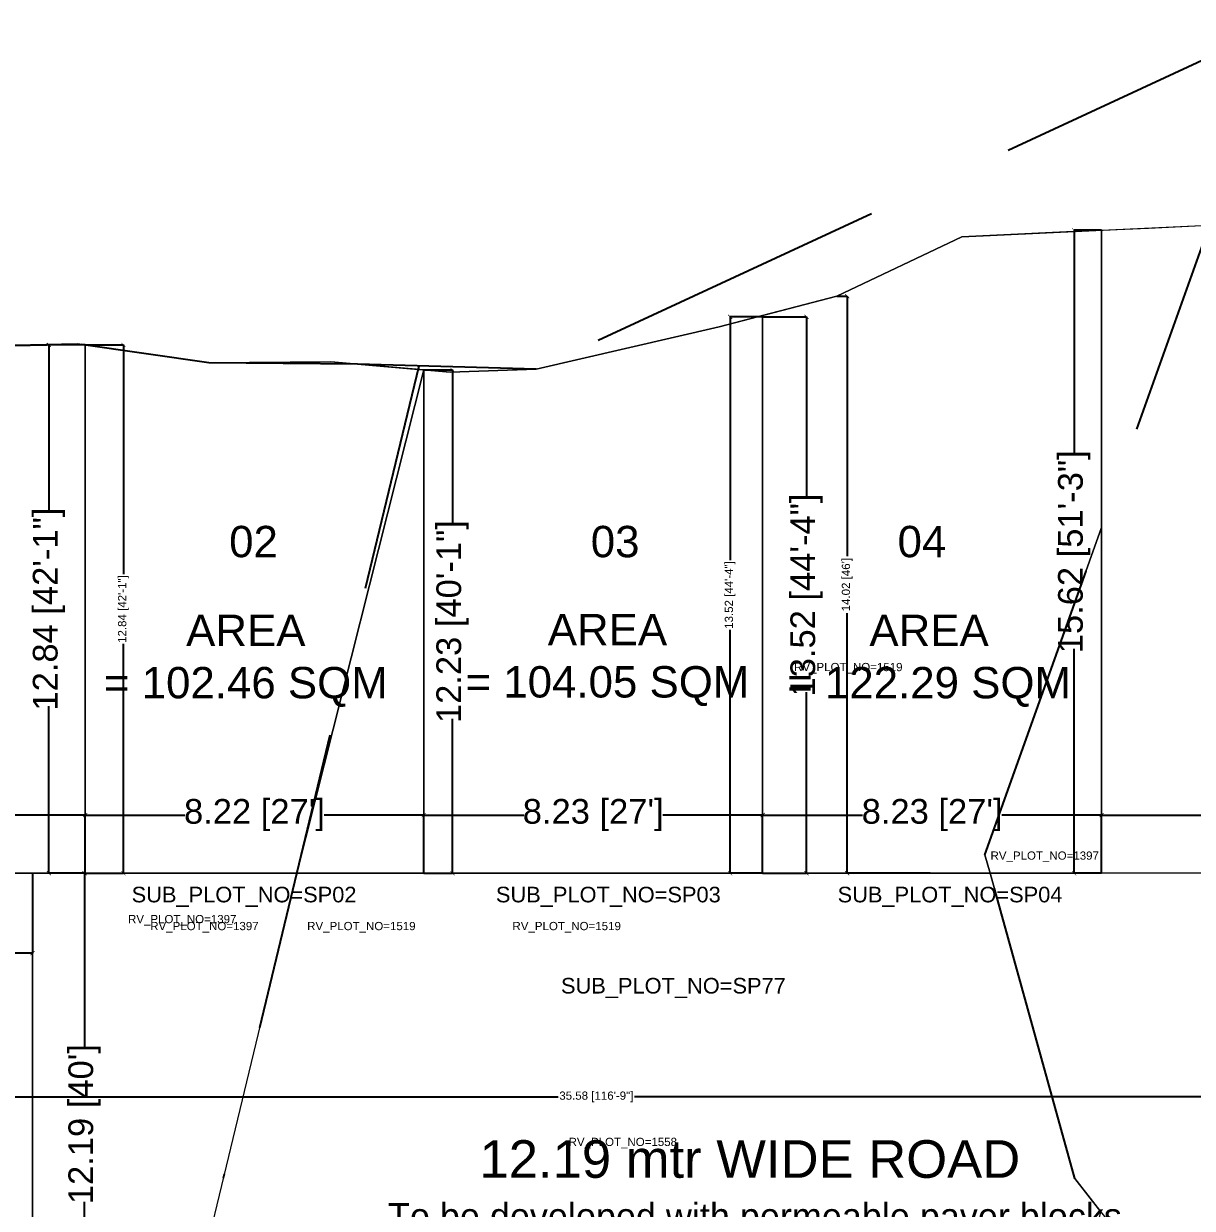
# Model space of a CAD drawing. Header units: metres. Extents: x 205125 to 205418, y -20654 to -20451.
# Drawn here: x 205332.18 to 205360.55, y -20517.33 to -20488.55 of the extents above; entities that cross this region are included whole.
import ezdxf

# ---------------------------------------------------------------- set-up
doc = ezdxf.new("R2010")
doc.units = ezdxf.units.M
doc.header["$MEASUREMENT"] = 0
doc.header["$PDMODE"] = 2
doc.linetypes.add('BORDER2', pattern=[0.875, 0.25, -0.125, 0.25, -0.125, 0, -0.125])
doc.layers.get('0').update_dxf_attribs({"lineweight": 5})
doc.layers.get('Defpoints').update_dxf_attribs({"lineweight": 5})
for name, color, linetype, lineweight in [('A-0-g', 7, 'Continuous', 5), ('INTERNAL_ROADS_RESIDENTIAL', 7, 'Continuous', 5), ('LAND_BOUNDARY', 7, 'Continuous', 5), ('Layer1', 7, 'Continuous', 5), ('SUB_PLOT_1', 7, 'Continuous', 5), ('SUB_PLOT_1_RV_PLOT_1', 7, 'Continuous', 5), ('SUB_PLOT_2', 7, 'Continuous', 5), ('SUB_PLOT_2_RV_PLOT_1', 7, 'Continuous', 20), ('SUB_PLOT_2_RV_PLOT_2', 7, 'Continuous', 20), ('SUB_PLOT_3', 7, 'Continuous', 5), ('SUB_PLOT_3_RV_PLOT_1', 7, 'Continuous', 5), ('SUB_PLOT_4', 7, 'Continuous', 5), ('SUB_PLOT_4_RV_PLOT_1', 7, 'Continuous', 5), ('SUB_PLOT_4_RV_PLOT_2', 7, 'Continuous', 5), ('SUB_PLOT_76', 7, 'Continuous', 5), ('SUB_PLOT_76_RV_PLOT_1', 7, 'Continuous', 5), ('SUB_PLOT_77', 7, 'Continuous', 5), ('SUB_PLOT_77_RV_PLOT_1', 7, 'Continuous', 5), ('SUB_PLOT_77_RV_PLOT_2', 7, 'Continuous', 5), ('SUB_PLOT_77_RV_PLOT_3', 7, 'Continuous', 5), ('SUB_PLOT_78', 7, 'Continuous', 5), ('SUB_PLOT_78_RV_PLOT_1', 7, 'Continuous', 5)]:
    doc.layers.add(name, color=color, linetype=linetype, lineweight=lineweight)
doc.styles.add('Arial', font='swissl.ttf')
doc.dimstyles.new('meter', dxfattribs={"dimtxt": 0.2, "dimasz": 0.1, "dimexe": 0, "dimexo": 0, "dimgap": 0.09, "dimtad": 0, "dimzin": 0, "dimdsep": 46, "dimtxsty": 'Arial', "dimblk": 'ARCHTICK', "dimcen": 7.09, "dimclrd": 23, "dimclre": 23, "dimclrt": 75, "dimadec": 0, "dimazin": 0, "dimtfac": 1, "dimtofl": 0, "dimtmove": 1, "dimatfit": 3, "dimldrblk": 'OPEN90', "dimfxl": 1, "dimtolj": 1, "dimtzin": 0, "dimarcsym": 0})

# ---------------------------------------------------------------- blocks, each defined once
blk = doc.blocks.new('_ArchTick')
at = {"color": 0, "const_width": 0.15}
blk.add_lwpolyline([(-0.5, -0.5), (0.5, 0.5)], dxfattribs=at)
blk = doc.blocks.new('*D121')
at = {"color": 23, "linetype": 'Continuous', "lineweight": -2, "ltscale": 0.5, "transparency": 16777216}
for p, q in [((205350.119, -20509.186), (205350.119, -20507.773)), ((205350.119, -20507.773), (205352.546, -20507.773)), ((205358.349, -20507.773), (205355.923, -20507.773)), ((205358.349, -20509.186), (205358.349, -20507.773))]:
    blk.add_line(p, q, dxfattribs=at)
at = {"layer": 'Defpoints', "color": 0, "ltscale": 0.5, "transparency": 16777216}
for p in [(205358.349, -20507.773), (205350.119, -20509.186), (205358.349, -20509.186)]:
    blk.add_point(p, dxfattribs=at)
at = {"color": 23, "lineweight": -2, "ltscale": 0.5, "transparency": 16777216, "xscale": 0.1, "yscale": 0.1, "zscale": 0.1, "rotation": 180}
blk.add_blockref('_ArchTick', (205350.119, -20507.773), dxfattribs=at)
at = {"color": 23, "lineweight": -2, "ltscale": 0.5, "transparency": 16777216, "xscale": 0.1, "yscale": 0.1, "zscale": 0.1}
blk.add_blockref('_ArchTick', (205358.349, -20507.773), dxfattribs=at)
at = {"color": 75, "ltscale": 0.5, "transparency": 16777216, "insert": (205354.234, -20507.773), "char_height": 0.6, "attachment_point": 5, "style": 'Arial'}
blk.add_mtext("\\A1;8.23 [27']", dxfattribs=at)
blk = doc.blocks.new('_Open90')
at = {"layer": 'A-0-g', "color": 0, "lineweight": -2}
for p, q in [((0, 0), (-1, 0)), ((-0.5, 0.5), (0, 0)), ((0, 0), (-0.5, -0.5))]:
    blk.add_line(p, q, dxfattribs=at)
blk = doc.blocks.new('*D122')
at = {"color": 23, "linetype": 'Continuous', "lineweight": -2, "ltscale": 0.5, "transparency": 16777216}
for p, q in [((205333.669, -20509.186), (205333.669, -20507.773)), ((205333.669, -20507.773), (205336.091, -20507.773)), ((205341.889, -20507.773), (205339.468, -20507.773)), ((205341.889, -20509.186), (205341.889, -20507.773))]:
    blk.add_line(p, q, dxfattribs=at)
at = {"layer": 'Defpoints', "color": 0, "ltscale": 0.5, "transparency": 16777216}
for p in [(205333.669, -20507.773), (205333.669, -20509.186), (205341.889, -20509.186)]:
    blk.add_point(p, dxfattribs=at)
at = {"color": 23, "lineweight": -2, "ltscale": 0.5, "transparency": 16777216, "xscale": 0.1, "yscale": 0.1, "zscale": 0.1, "rotation": 180}
blk.add_blockref('_ArchTick', (205333.669, -20507.773), dxfattribs=at)
at = {"color": 23, "lineweight": -2, "ltscale": 0.5, "transparency": 16777216, "xscale": 0.1, "yscale": 0.1, "zscale": 0.1}
blk.add_blockref('_ArchTick', (205341.889, -20507.773), dxfattribs=at)
at = {"color": 75, "ltscale": 0.5, "transparency": 16777216, "insert": (205337.779, -20507.773), "char_height": 0.6, "attachment_point": 5, "style": 'Arial'}
blk.add_mtext("\\A1;8.22 [27']", dxfattribs=at)
blk = doc.blocks.new('*D123')
at = {"color": 23, "linetype": 'Continuous', "lineweight": -2, "ltscale": 0.5, "transparency": 16777216}
for p, q in [((205322.489, -20509.186), (205322.489, -20507.773)), ((205322.489, -20507.773), (205325.72, -20507.773)), ((205333.669, -20507.773), (205330.439, -20507.773)), ((205333.669, -20509.186), (205333.669, -20507.773))]:
    blk.add_line(p, q, dxfattribs=at)
at = {"layer": 'Defpoints', "color": 0, "ltscale": 0.5, "transparency": 16777216}
for p in [(205322.489, -20507.773), (205322.489, -20509.186), (205333.669, -20509.186)]:
    blk.add_point(p, dxfattribs=at)
at = {"color": 23, "lineweight": -2, "ltscale": 0.5, "transparency": 16777216, "xscale": 0.1, "yscale": 0.1, "zscale": 0.1, "rotation": 180}
blk.add_blockref('_ArchTick', (205322.489, -20507.773), dxfattribs=at)
at = {"color": 23, "lineweight": -2, "ltscale": 0.5, "transparency": 16777216, "xscale": 0.1, "yscale": 0.1, "zscale": 0.1}
blk.add_blockref('_ArchTick', (205333.669, -20507.773), dxfattribs=at)
at = {"color": 75, "ltscale": 0.5, "transparency": 16777216, "insert": (205328.079, -20507.773), "char_height": 0.6, "attachment_point": 5, "style": 'Arial'}
blk.add_mtext('\\A1;11.18 [36\'-8"]', dxfattribs=at)
blk = doc.blocks.new('*D124')
at = {"color": 23, "linetype": 'Continuous', "lineweight": -2, "ltscale": 0.5, "transparency": 16777216}
for p, q in [((205341.889, -20509.186), (205341.889, -20507.773)), ((205341.889, -20507.773), (205344.316, -20507.773)), ((205350.119, -20507.773), (205347.693, -20507.773)), ((205350.119, -20509.186), (205350.119, -20507.773))]:
    blk.add_line(p, q, dxfattribs=at)
at = {"layer": 'Defpoints', "color": 0, "ltscale": 0.5, "transparency": 16777216}
for p in [(205350.119, -20507.773), (205341.889, -20509.186), (205350.119, -20509.186)]:
    blk.add_point(p, dxfattribs=at)
at = {"color": 23, "lineweight": -2, "ltscale": 0.5, "transparency": 16777216, "xscale": 0.1, "yscale": 0.1, "zscale": 0.1, "rotation": 180}
blk.add_blockref('_ArchTick', (205341.889, -20507.773), dxfattribs=at)
at = {"color": 23, "lineweight": -2, "ltscale": 0.5, "transparency": 16777216, "xscale": 0.1, "yscale": 0.1, "zscale": 0.1}
blk.add_blockref('_ArchTick', (205350.119, -20507.773), dxfattribs=at)
at = {"color": 75, "ltscale": 0.5, "transparency": 16777216, "insert": (205346.004, -20507.773), "char_height": 0.6, "attachment_point": 5, "style": 'Arial'}
blk.add_mtext("\\A1;8.23 [27']", dxfattribs=at)
blk = doc.blocks.new('*D125')
at = {"color": 23, "linetype": 'Continuous', "lineweight": -2, "ltscale": 0.5, "transparency": 16777216}
for p, q in [((205358.349, -20493.565), (205357.682, -20493.565)), ((205357.682, -20493.565), (205357.682, -20499.016)), ((205357.682, -20509.186), (205357.682, -20503.735)), ((205358.349, -20509.186), (205357.682, -20509.186))]:
    blk.add_line(p, q, dxfattribs=at)
at = {"layer": 'Defpoints', "color": 0, "ltscale": 0.5, "transparency": 16777216}
for p in [(205358.349, -20493.565), (205357.682, -20509.186), (205358.349, -20509.186)]:
    blk.add_point(p, dxfattribs=at)
at = {"color": 23, "lineweight": -2, "ltscale": 0.5, "transparency": 16777216, "xscale": 0.1, "yscale": 0.1, "zscale": 0.1}
for p, rotation in [((205357.682, -20493.565), 90), ((205357.682, -20509.186), 270)]:
    blk.add_blockref('_ArchTick', p, dxfattribs=dict(at, rotation=rotation))
at = {"color": 75, "ltscale": 0.5, "transparency": 16777216, "insert": (205357.682, -20501.376), "char_height": 0.6, "attachment_point": 5, "rotation": 90, "style": 'Arial'}
blk.add_mtext('\\A1;15.62 [51\'-3"]', dxfattribs=at)
blk = doc.blocks.new('*D126')
at = {"color": 23, "linetype": 'Continuous', "lineweight": -2, "ltscale": 0.5, "transparency": 16777216}
for p, q in [((205350.119, -20495.666), (205351.184, -20495.666)), ((205351.184, -20495.666), (205351.184, -20500.066)), ((205351.184, -20509.186), (205351.184, -20504.785)), ((205350.119, -20509.186), (205351.184, -20509.186))]:
    blk.add_line(p, q, dxfattribs=at)
at = {"layer": 'Defpoints', "color": 0, "ltscale": 0.5, "transparency": 16777216}
for p in [(205350.119, -20495.666), (205350.119, -20509.186), (205351.184, -20509.186)]:
    blk.add_point(p, dxfattribs=at)
at = {"color": 23, "lineweight": -2, "ltscale": 0.5, "transparency": 16777216, "xscale": 0.1, "yscale": 0.1, "zscale": 0.1}
for p, rotation in [((205351.184, -20495.666), 90), ((205351.184, -20509.186), 270)]:
    blk.add_blockref('_ArchTick', p, dxfattribs=dict(at, rotation=rotation))
at = {"color": 75, "ltscale": 0.5, "transparency": 16777216, "insert": (205351.184, -20502.426), "char_height": 0.6, "attachment_point": 5, "rotation": 90, "style": 'Arial'}
blk.add_mtext('\\A1;13.52 [44\'-4"]', dxfattribs=at)
blk = doc.blocks.new('*D127')
at = {"color": 23, "linetype": 'Continuous', "lineweight": -2, "ltscale": 0.5, "transparency": 16777216}
for p, q in [((205341.889, -20496.959), (205342.587, -20496.959)), ((205342.587, -20496.959), (205342.587, -20500.713)), ((205342.587, -20509.186), (205342.587, -20505.431)), ((205341.889, -20509.186), (205342.587, -20509.186))]:
    blk.add_line(p, q, dxfattribs=at)
at = {"layer": 'Defpoints', "color": 0, "ltscale": 0.5, "transparency": 16777216}
for p in [(205341.889, -20496.959), (205341.889, -20509.186), (205342.587, -20509.186)]:
    blk.add_point(p, dxfattribs=at)
at = {"color": 23, "lineweight": -2, "ltscale": 0.5, "transparency": 16777216, "xscale": 0.1, "yscale": 0.1, "zscale": 0.1}
for p, rotation in [((205342.587, -20496.959), 90), ((205342.587, -20509.186), 270)]:
    blk.add_blockref('_ArchTick', p, dxfattribs=dict(at, rotation=rotation))
at = {"color": 75, "ltscale": 0.5, "transparency": 16777216, "insert": (205342.587, -20503.072), "char_height": 0.6, "attachment_point": 5, "rotation": 90, "style": 'Arial'}
blk.add_mtext('\\A1;12.23 [40\'-1"]', dxfattribs=at)
blk = doc.blocks.new('*D128')
at = {"layer": 'Defpoints', "color": 0, "ltscale": 0.5, "transparency": 16777216}
for p in [(205333.669, -20496.35), (205332.788, -20509.186), (205333.669, -20509.186)]:
    blk.add_point(p, dxfattribs=at)
at = {"layer": 'SUB_PLOT_1', "color": 23, "linetype": 'Continuous', "lineweight": -2, "ltscale": 0.5, "transparency": 16777216}
for p, q in [((205333.669, -20496.35), (205332.788, -20496.35)), ((205332.788, -20496.35), (205332.788, -20500.409)), ((205332.788, -20509.186), (205332.788, -20505.127)), ((205333.669, -20509.186), (205332.788, -20509.186))]:
    blk.add_line(p, q, dxfattribs=at)
at = {"layer": 'SUB_PLOT_1', "color": 23, "lineweight": -2, "ltscale": 0.5, "transparency": 16777216, "xscale": 0.1, "yscale": 0.1, "zscale": 0.1}
for p, rotation in [((205332.788, -20496.35), 90), ((205332.788, -20509.186), 270)]:
    blk.add_blockref('_ArchTick', p, dxfattribs=dict(at, rotation=rotation))
at = {"layer": 'SUB_PLOT_1', "color": 75, "ltscale": 0.5, "transparency": 16777216, "insert": (205332.788, -20502.768), "char_height": 0.6, "attachment_point": 5, "rotation": 90, "style": 'Arial'}
blk.add_mtext('\\A1;12.84 [42\'-1"]', dxfattribs=at)
blk = doc.blocks.new('*D135')
at = {"layer": 'Defpoints', "color": 0, "ltscale": 0.5, "transparency": 16777216}
for p in [(205370.539, -20507.773), (205358.349, -20509.186), (205370.539, -20509.186)]:
    blk.add_point(p, dxfattribs=at)
at = {"layer": 'SUB_PLOT_76', "color": 23, "linetype": 'Continuous', "lineweight": -2, "ltscale": 0.5, "transparency": 16777216}
for p, q in [((205358.349, -20509.186), (205358.349, -20507.773)), ((205358.349, -20507.773), (205362.556, -20507.773)), ((205370.539, -20507.773), (205366.333, -20507.773)), ((205370.539, -20509.186), (205370.539, -20507.773))]:
    blk.add_line(p, q, dxfattribs=at)
at = {"layer": 'SUB_PLOT_76', "color": 23, "lineweight": -2, "ltscale": 0.5, "transparency": 16777216, "xscale": 0.1, "yscale": 0.1, "zscale": 0.1, "rotation": 180}
blk.add_blockref('_ArchTick', (205358.349, -20507.773), dxfattribs=at)
at = {"layer": 'SUB_PLOT_76', "color": 23, "lineweight": -2, "ltscale": 0.5, "transparency": 16777216, "xscale": 0.1, "yscale": 0.1, "zscale": 0.1}
blk.add_blockref('_ArchTick', (205370.539, -20507.773), dxfattribs=at)
at = {"layer": 'SUB_PLOT_76', "color": 75, "ltscale": 0.5, "transparency": 16777216, "insert": (205364.444, -20507.773), "char_height": 0.6, "attachment_point": 5, "style": 'Arial'}
blk.add_mtext("\\A1;12.19 [40']", dxfattribs=at)
blk = doc.blocks.new('*D144')
at = {"layer": 'Defpoints', "color": 0, "ltscale": 0.5, "transparency": 16777216}
for p in [(205333.669, -20509.186), (205332.39, -20521.376), (205333.652, -20521.376)]:
    blk.add_point(p, dxfattribs=at)
at = {"layer": 'SUB_PLOT_77', "color": 23, "linetype": 'Continuous', "lineweight": -2, "ltscale": 0.5, "transparency": 16777216}
for p, q in [((205333.669, -20509.186), (205333.652, -20509.186)), ((205333.652, -20509.186), (205333.652, -20513.392)), ((205333.652, -20521.376), (205333.652, -20517.169)), ((205332.39, -20521.376), (205333.652, -20521.376))]:
    blk.add_line(p, q, dxfattribs=at)
at = {"layer": 'SUB_PLOT_77', "color": 23, "lineweight": -2, "ltscale": 0.5, "transparency": 16777216, "xscale": 0.1, "yscale": 0.1, "zscale": 0.1}
for p, rotation in [((205333.652, -20509.186), 90), ((205333.652, -20521.376), 270)]:
    blk.add_blockref('_ArchTick', p, dxfattribs=dict(at, rotation=rotation))
at = {"layer": 'SUB_PLOT_77', "color": 75, "ltscale": 0.5, "transparency": 16777216, "insert": (205333.652, -20515.281), "char_height": 0.6, "attachment_point": 5, "rotation": 90, "style": 'Arial'}
blk.add_mtext("\\A1;12.19 [40']", dxfattribs=at)
blk = doc.blocks.new('*D151')
at = {"layer": 'Defpoints', "color": 0, "ltscale": 0.5, "transparency": 16777216}
for p in [(205333.669, -20496.35), (205334.596, -20496.35), (205333.669, -20509.186)]:
    blk.add_point(p, dxfattribs=at)
at = {"layer": 'SUB_PLOT_2', "color": 23, "lineweight": -2, "ltscale": 0.5, "transparency": 16777216}
for p, q in [((205333.669, -20496.35), (205334.596, -20496.35)), ((205334.596, -20496.35), (205334.596, -20501.921)), ((205334.596, -20509.186), (205334.596, -20503.614)), ((205333.669, -20509.186), (205334.596, -20509.186))]:
    blk.add_line(p, q, dxfattribs=at)
at = {"layer": 'SUB_PLOT_2', "color": 23, "lineweight": -2, "ltscale": 0.5, "transparency": 16777216, "xscale": 0.1, "yscale": 0.1, "zscale": 0.1}
for p, rotation in [((205334.596, -20496.35), 90), ((205334.596, -20509.186), 270)]:
    blk.add_blockref('_ArchTick', p, dxfattribs=dict(at, rotation=rotation))
at = {"layer": 'SUB_PLOT_2', "color": 75, "ltscale": 0.5, "transparency": 16777216, "insert": (205334.596, -20502.768), "char_height": 0.2, "attachment_point": 5, "rotation": 90, "style": 'Arial'}
blk.add_mtext('\\A1;12.84 [42\'-1"]', dxfattribs=at)
blk = doc.blocks.new('*D152')
at = {"layer": 'Defpoints', "color": 0, "ltscale": 0.5, "transparency": 16777216}
for p in [(205349.329, -20495.666), (205350.119, -20495.666), (205350.119, -20509.186)]:
    blk.add_point(p, dxfattribs=at)
at = {"layer": 'SUB_PLOT_3', "color": 23, "lineweight": -2, "ltscale": 0.5, "transparency": 16777216}
for p, q in [((205350.119, -20495.666), (205349.329, -20495.666)), ((205349.329, -20495.666), (205349.329, -20501.579)), ((205349.329, -20509.186), (205349.329, -20503.272)), ((205350.119, -20509.186), (205349.329, -20509.186))]:
    blk.add_line(p, q, dxfattribs=at)
at = {"layer": 'SUB_PLOT_3', "color": 23, "lineweight": -2, "ltscale": 0.5, "transparency": 16777216, "xscale": 0.1, "yscale": 0.1, "zscale": 0.1}
for p, rotation in [((205349.329, -20495.666), 90), ((205349.329, -20509.186), 270)]:
    blk.add_blockref('_ArchTick', p, dxfattribs=dict(at, rotation=rotation))
at = {"layer": 'SUB_PLOT_3', "color": 75, "ltscale": 0.5, "transparency": 16777216, "insert": (205349.329, -20502.426), "char_height": 0.2, "attachment_point": 5, "rotation": 90, "style": 'Arial'}
blk.add_mtext('\\A1;13.52 [44\'-4"]', dxfattribs=at)
blk = doc.blocks.new('*D261')
at = {"layer": 'Defpoints', "color": 0, "ltscale": 0.5, "transparency": 16777216}
for p in [(205351.916, -20495.164), (205352.171, -20495.164), (205354.19, -20509.186)]:
    blk.add_point(p, dxfattribs=at)
at = {"layer": 'SUB_PLOT_4', "color": 23, "lineweight": -2, "ltscale": 0.5, "transparency": 16777216}
for p, q in [((205351.916, -20495.164), (205352.171, -20495.164)), ((205352.171, -20495.164), (205352.171, -20501.486)), ((205352.171, -20509.186), (205352.171, -20502.865)), ((205354.19, -20509.186), (205352.171, -20509.186))]:
    blk.add_line(p, q, dxfattribs=at)
at = {"layer": 'SUB_PLOT_4', "color": 23, "lineweight": -2, "ltscale": 0.5, "transparency": 16777216, "xscale": 0.1, "yscale": 0.1, "zscale": 0.1}
for p, rotation in [((205352.171, -20495.164), 90), ((205352.171, -20509.186), 270)]:
    blk.add_blockref('_ArchTick', p, dxfattribs=dict(at, rotation=rotation))
at = {"layer": 'SUB_PLOT_4', "color": 75, "ltscale": 0.5, "transparency": 16777216, "insert": (205352.171, -20502.175), "char_height": 0.2, "attachment_point": 5, "rotation": 90, "style": 'Arial'}
blk.add_mtext("\\A1;14.02 [46']", dxfattribs=at)
blk = doc.blocks.new('sdfd')
at = {"color": 241, "linetype": 'BORDER2', "lineweight": 25, "ltscale": 2}
for points in [[(205536.3937, -20586.1949), (205536.4805, -20585.7859), (205535.7249, -20584.6511), (205535.6879, -20584.3569), (205535.6523, -20584.1128), (205535.6503, -20583.8986), (205535.5556, -20583.358), (205535.5556, -20583.358)], [(205528.2898, -20583.7799), (205529.3222, -20583.9269), (205535.7006, -20584.4583)], [(205532.8853, -20587.4858), (205534.5328, -20585.74), (205535.0416, -20585.5103), (205536.4805, -20585.7859)]]:
    blk.add_lwpolyline(points, dxfattribs=at)
blk = doc.blocks.new('*D240')
at = {"layer": 'Defpoints', "color": 0, "ltscale": 0.5, "transparency": 16777216}
for p in [(205363.868, -20514.619), (205363.868, -20514.619), (205328.291, -20514.856)]:
    blk.add_point(p, dxfattribs=at)
at = {"layer": 'INTERNAL_ROADS_RESIDENTIAL', "color": 23, "lineweight": -2, "ltscale": 0.5, "transparency": 16777216}
for p, q in [((205328.291, -20514.856), (205328.291, -20514.619)), ((205328.291, -20514.619), (205345.151, -20514.619)), ((205363.868, -20514.619), (205347.008, -20514.619))]:
    blk.add_line(p, q, dxfattribs=at)
at = {"layer": 'INTERNAL_ROADS_RESIDENTIAL', "color": 23, "lineweight": -2, "ltscale": 0.5, "transparency": 16777216, "xscale": 0.1, "yscale": 0.1, "zscale": 0.1, "rotation": 180}
blk.add_blockref('_ArchTick', (205328.291, -20514.619), dxfattribs=at)
at = {"layer": 'INTERNAL_ROADS_RESIDENTIAL', "color": 23, "lineweight": -2, "ltscale": 0.5, "transparency": 16777216, "xscale": 0.1, "yscale": 0.1, "zscale": 0.1}
blk.add_blockref('_ArchTick', (205363.868, -20514.619), dxfattribs=at)
at = {"layer": 'INTERNAL_ROADS_RESIDENTIAL', "color": 75, "ltscale": 0.5, "transparency": 16777216, "insert": (205346.08, -20514.619), "char_height": 0.2, "attachment_point": 5, "style": 'Arial'}
blk.add_mtext('\\A1;35.58 [116\'-9"]', dxfattribs=at)
blk = doc.blocks.new('*D244')
at = {"layer": 'Defpoints', "color": 0, "ltscale": 0.5, "transparency": 16777216}
for p in [(205322.489, -20509.186), (205332.39, -20509.186), (205322.489, -20511.128)]:
    blk.add_point(p, dxfattribs=at)
at = {"layer": 'SUB_PLOT_78', "color": 23, "lineweight": -2, "ltscale": 0.5, "transparency": 16777216}
for p, q in [((205322.489, -20509.186), (205322.489, -20511.128)), ((205332.39, -20509.186), (205332.39, -20511.128)), ((205322.489, -20511.128), (205326.659, -20511.128)), ((205332.39, -20511.128), (205328.22, -20511.128))]:
    blk.add_line(p, q, dxfattribs=at)
at = {"layer": 'SUB_PLOT_78', "color": 23, "lineweight": -2, "ltscale": 0.5, "transparency": 16777216, "xscale": 0.1, "yscale": 0.1, "zscale": 0.1, "rotation": 180}
blk.add_blockref('_ArchTick', (205322.489, -20511.128), dxfattribs=at)
at = {"layer": 'SUB_PLOT_78', "color": 23, "lineweight": -2, "ltscale": 0.5, "transparency": 16777216, "xscale": 0.1, "yscale": 0.1, "zscale": 0.1}
blk.add_blockref('_ArchTick', (205332.39, -20511.128), dxfattribs=at)
at = {"layer": 'SUB_PLOT_78', "color": 75, "ltscale": 0.5, "transparency": 16777216, "insert": (205327.44, -20511.128), "char_height": 0.2, "attachment_point": 5, "style": 'Arial'}
blk.add_mtext('\\A1;9.90 [32\'-6"]', dxfattribs=at)

msp = doc.modelspace()

# ---------------------------------------------------------------- linework, layer by layer
for p, q in [((205358.349, -20493.565), (205358.349, -20509.186)), ((205350.119, -20495.666), (205350.119, -20509.186)), ((205333.669, -20496.35), (205333.669, -20509.186)), ((205341.889, -20496.959), (205341.889, -20509.186)), ((205322.489, -20509.186), (205358.349, -20509.186))]:
    msp.add_line(p, q)
at = {"layer": 'LAND_BOUNDARY', "color": 7, "ltscale": 2}
msp.add_lwpolyline([(205325.543, -20496.497), (205333.474, -20496.321), (205336.674, -20496.785), (205339.631, -20496.758), (205342.53, -20497.015), (205344.619, -20496.937), (205349.063, -20495.91), (205351.916, -20495.164), (205354.952, -20493.726), (205360.78, -20493.45), (205362.348, -20492.984), (205363.156, -20494.763), (205368.906, -20495.09), (205368.435, -20490.715), (205372.353, -20491.241), (205376.571, -20491.503), (205379, -20491.773), (205382.585, -20492.157), (205385.429, -20491.994), (205388.278, -20492.111), (205390.691, -20492.174)], dxfattribs=at)
at = {"layer": 'SUB_PLOT_1', "color": 6, "ltscale": 0.5}
msp.add_lwpolyline([(205322.489, -20509.186), (205323.251, -20506.344), (205324.637, -20502.046), (205325.5, -20498.098), (205325.543, -20496.497), (205333.474, -20496.321), (205333.669, -20496.35), (205333.669, -20509.186)], close=True, dxfattribs=at)
at = {"layer": 'SUB_PLOT_1_RV_PLOT_1', "color": 1, "ltscale": 0.5}
msp.add_lwpolyline([(205325.543, -20496.497), (205325.5, -20498.098), (205324.637, -20502.046), (205323.251, -20506.344), (205322.489, -20509.186), (205333.669, -20509.186), (205333.67, -20496.35), (205333.474, -20496.321)], close=True, dxfattribs=at)
at = {"layer": 'SUB_PLOT_2', "color": 6, "ltscale": 0.5}
msp.add_lwpolyline([(205333.669, -20509.186), (205341.889, -20509.186), (205341.889, -20496.959), (205339.631, -20496.758), (205336.674, -20496.785), (205333.669, -20496.35)], close=True, dxfattribs=at)
at = {"layer": 'SUB_PLOT_2_RV_PLOT_1', "color": 1, "ltscale": 0.5}
msp.add_lwpolyline([(205333.669, -20509.186), (205333.67, -20496.35), (205336.674, -20496.785), (205339.631, -20496.758), (205341.755, -20496.947), (205341.889, -20496.959), (205338.807, -20509.186)], close=True, dxfattribs=at)
at = {"layer": 'SUB_PLOT_2_RV_PLOT_2', "color": 1, "ltscale": 0.5}
msp.add_lwpolyline([(205338.807, -20509.186), (205341.889, -20496.959), (205341.889, -20509.186)], close=True, dxfattribs=at)
at = {"layer": 'SUB_PLOT_3', "color": 6, "ltscale": 0.5}
msp.add_lwpolyline([(205350.119, -20495.666), (205350.119, -20495.634), (205349.063, -20495.91), (205344.619, -20496.937), (205342.53, -20497.015), (205341.889, -20496.959), (205341.889, -20509.186), (205350.119, -20509.186), (205350.119, -20495.666), (205350.119, -20495.666)], close=True, dxfattribs=at)
at = {"layer": 'SUB_PLOT_3_RV_PLOT_1', "color": 1, "ltscale": 0.5}
msp.add_lwpolyline([(205350.119, -20495.666), (205350.119, -20495.634), (205349.063, -20495.91), (205344.619, -20496.937), (205342.53, -20497.015), (205341.889, -20496.959), (205341.889, -20509.186), (205350.119, -20509.186), (205350.119, -20495.666), (205350.119, -20495.666)], close=True, dxfattribs=at)
at = {"layer": 'SUB_PLOT_4', "color": 6, "ltscale": 0.5}
msp.add_lwpolyline([(205350.119, -20509.186), (205358.349, -20509.186), (205358.349, -20493.565), (205354.952, -20493.726), (205351.916, -20495.164), (205350.119, -20495.634)], close=True, dxfattribs=at)
at = {"layer": 'SUB_PLOT_4_RV_PLOT_1', "color": 1, "ltscale": 0.5}
msp.add_lwpolyline([(205355.641, -20509.186), (205350.119, -20509.186), (205350.119, -20495.634), (205351.017, -20495.399), (205351.916, -20495.164), (205353.434, -20494.445), (205354.952, -20493.726), (205356.65, -20493.646), (205358.349, -20493.565), (205358.349, -20500.79), (205355.517, -20508.736)], close=True, dxfattribs=at)
at = {"layer": 'SUB_PLOT_4_RV_PLOT_2', "color": 1, "ltscale": 0.5}
msp.add_lwpolyline([(205355.641, -20509.186), (205355.517, -20508.736), (205358.349, -20500.79), (205358.349, -20509.186), (205355.641, -20509.186)], close=True, dxfattribs=at)
at = {"layer": 'SUB_PLOT_76', "color": 1, "ltscale": 0.5}
msp.add_lwpolyline([(205370.539, -20509.186), (205358.349, -20509.186), (205358.349, -20493.565), (205359.491, -20493.511), (205360.78, -20493.45), (205362.348, -20492.984), (205363.156, -20494.763), (205368.906, -20495.09), (205368.435, -20490.715), (205370.539, -20490.997)], close=True, dxfattribs=at)
at = {"layer": 'SUB_PLOT_76_RV_PLOT_1', "color": 1, "ltscale": 0.5}
msp.add_lwpolyline([(205358.349, -20509.187), (205358.349, -20493.565), (205360.78, -20493.45), (205362.348, -20492.984), (205363.156, -20494.763), (205368.906, -20495.09), (205368.435, -20490.715), (205370.539, -20496.457), (205370.539, -20509.186)], close=True, dxfattribs=at)
at = {"layer": 'SUB_PLOT_77', "color": 1, "ltscale": 0.5}
msp.add_lwpolyline([(205332.39, -20521.376), (205370.539, -20521.376), (205370.539, -20509.186), (205332.39, -20509.186)], close=True, dxfattribs=at)
at = {"layer": 'SUB_PLOT_77_RV_PLOT_1', "color": 1, "ltscale": 0.5}
msp.add_lwpolyline([(205370.539, -20521.376), (205370.539, -20509.186), (205355.641, -20509.186), (205357.701, -20516.605), (205361.412, -20521.376)], close=True, dxfattribs=at)
at = {"layer": 'SUB_PLOT_77_RV_PLOT_2', "color": 1, "ltscale": 0.5}
msp.add_lwpolyline([(205357.388, -20521.376), (205358.328, -20517.412), (205357.701, -20516.605), (205355.641, -20509.186), (205338.807, -20509.186), (205335.872, -20521.376)], close=True, dxfattribs=at)
at = {"layer": 'SUB_PLOT_77_RV_PLOT_3', "color": 1, "ltscale": 0.5}
msp.add_lwpolyline([(205332.39, -20521.376), (205332.39, -20509.186), (205338.807, -20509.186), (205335.872, -20521.376)], close=True, dxfattribs=at)
at = {"layer": 'SUB_PLOT_78', "color": 1, "ltscale": 0.5}
msp.add_lwpolyline([(205332.39, -20509.186), (205322.489, -20509.186), (205321.347, -20513.43), (205320.2, -20516.829), (205320.2, -20548.81), (205332.394, -20548.81)], close=True, dxfattribs=at)
at = {"layer": 'SUB_PLOT_78_RV_PLOT_1', "color": 1, "ltscale": 0.5}
msp.add_lwpolyline([(205332.39, -20509.186), (205332.393, -20535.82), (205329.265, -20548.81), (205320.2, -20548.81), (205320.2, -20516.829), (205321.347, -20513.43), (205322.489, -20509.186)], close=True, dxfattribs=at)

# ---------------------------------------------------------------- block references
at = {"layer": 'Layer1', "color": 3, "xscale": 14.63079577654657, "yscale": 14.63079577654657, "zscale": 14.63079577654657, "rotation": 81.22160212606701}
msp.add_blockref('sdfd', (-551228.378, -2946459.856), dxfattribs=at)

# ---------------------------------------------------------------- texts
at = {"linetype": 'ByBlock', "attachment_point": 5, "style": 'Arial'}
for s, insert, char_height, width in [('02', (205337.756, -20501.133), 0.762, 2.07962), ('03', (205346.537, -20501.133), 0.762, 2.07962), ('04', (205353.987, -20501.133), 0.762, 2.07962), ('AREA \\P= 102.46 SQM ', (205337.569, -20504.025), 0.762, 8.97258), ('AREA \\P= 104.05 SQM ', (205346.35, -20504.005), 0.762, 8.97258), ('AREA \\P= 122.29 SQM ', (205354.16, -20504.025), 0.762, 8.97258), ('12.19 mtr WIDE ROAD\\P{\\fCentury Gothic|b0|i0|c0|p34;\\H0.71431x; To be developed with permeable paver blocks}', (205349.808, -20516.859), 0.9144, 29.35962)]:
    msp.add_mtext(s, dxfattribs=dict(at, insert=insert, char_height=char_height, width=width))
at = {"layer": 'SUB_PLOT_2', "color": 6, "ltscale": 0.5, "insert": (205334.797, -20509.514), "char_height": 0.3791, "attachment_point": 1, "style": 'Arial'}
msp.add_mtext_dynamic_manual_height_columns('SUB_PLOT_NO=SP02', width=5.65873, gutter_width=1, heights=[0], dxfattribs=at)
at = {"layer": 'SUB_PLOT_2_RV_PLOT_1', "color": 1, "ltscale": 0.5, "insert": (205335.248, -20510.369), "char_height": 0.2, "attachment_point": 1, "style": 'Arial'}
msp.add_mtext_dynamic_manual_height_columns('RV_PLOT_NO=1397', width=5.65873, gutter_width=1, heights=[0], dxfattribs=at)
at = {"layer": 'SUB_PLOT_2_RV_PLOT_2', "color": 1, "ltscale": 0.5, "insert": (205339.059, -20510.369), "char_height": 0.2, "attachment_point": 1, "style": 'Arial'}
msp.add_mtext_dynamic_manual_height_columns('RV_PLOT_NO=1519', width=5.65873, gutter_width=1, heights=[0], dxfattribs=at)
at = {"layer": 'SUB_PLOT_3', "color": 6, "ltscale": 0.5, "insert": (205343.642, -20509.514), "char_height": 0.3791, "attachment_point": 1, "style": 'Arial'}
msp.add_mtext_dynamic_manual_height_columns('SUB_PLOT_NO=SP03', width=5.65873, gutter_width=1, heights=[0], dxfattribs=at)
at = {"layer": 'SUB_PLOT_3_RV_PLOT_1', "color": 1, "ltscale": 0.5, "insert": (205344.044, -20510.369), "char_height": 0.2, "attachment_point": 1, "style": 'Arial'}
msp.add_mtext_dynamic_manual_height_columns('RV_PLOT_NO=1519', width=5.65873, gutter_width=1, heights=[0], dxfattribs=at)
at = {"layer": 'SUB_PLOT_4', "color": 6, "ltscale": 0.5, "insert": (205351.939, -20509.514), "char_height": 0.3791, "attachment_point": 1, "style": 'Arial'}
msp.add_mtext_dynamic_manual_height_columns('SUB_PLOT_NO=SP04', width=5.65873, gutter_width=1, heights=[0], dxfattribs=at)
at = {"layer": 'SUB_PLOT_4_RV_PLOT_1', "color": 1, "ltscale": 0.5, "insert": (205350.883, -20504.076), "char_height": 0.2, "attachment_point": 1, "style": 'Arial'}
msp.add_mtext_dynamic_manual_height_columns('RV_PLOT_NO=1519', width=5.65873, gutter_width=1, heights=[0], dxfattribs=at)
at = {"layer": 'SUB_PLOT_4_RV_PLOT_2', "color": 1, "ltscale": 0.5, "insert": (205355.652, -20508.657), "char_height": 0.2, "attachment_point": 1, "style": 'Arial'}
msp.add_mtext_dynamic_manual_height_columns('RV_PLOT_NO=1397', width=5.65873, gutter_width=1, heights=[0], dxfattribs=at)
at = {"layer": 'SUB_PLOT_77', "color": 1, "ltscale": 0.5, "insert": (205345.222, -20511.729), "char_height": 0.3791, "attachment_point": 1, "style": 'Arial'}
msp.add_mtext_dynamic_manual_height_columns('SUB_PLOT_NO=SP77', width=5.65873, gutter_width=1, heights=[0], dxfattribs=at)
at = {"layer": 'SUB_PLOT_77_RV_PLOT_2', "color": 1, "ltscale": 0.5, "insert": (205348.039, -20515.613), "char_height": 0.2, "attachment_point": 3, "style": 'Arial'}
msp.add_mtext_dynamic_manual_height_columns('RV_PLOT_NO=1558', width=5.65873, gutter_width=1, heights=[0], dxfattribs=at)
at = {"layer": 'SUB_PLOT_77_RV_PLOT_3', "color": 1, "ltscale": 0.5, "insert": (205337.341, -20510.2), "char_height": 0.2, "attachment_point": 3, "style": 'Arial'}
msp.add_mtext_dynamic_manual_height_columns('RV_PLOT_NO=1397', width=5.65873, gutter_width=1, heights=[0], dxfattribs=at)

# ---------------------------------------------------------------- dimensions: what is measured, and where the dimension line sits
at = {"ltscale": 0.5}
for base, p1, p2, override, picture, middle in [((205357.682, -20509.186), (205358.349, -20493.565), (205358.349, -20509.186), {"dimtxt": 0.6, "dimarcsym": 1}, '*D125', (205357.682, -20501.376)), ((205351.184, -20509.186), (205350.119, -20495.666), (205350.119, -20509.186), {"dimtxt": 0.6, "dimtxsty": 'Arial', "dimldrblk": 'Open90', "dimarcsym": 1}, '*D126', (205351.184, -20502.426)), ((205342.587, -20509.186), (205341.889, -20496.959), (205341.889, -20509.186), {"dimtxt": 0.6, "dimarcsym": 1}, '*D127', (205342.587, -20503.072))]:
    dim = msp.add_linear_dim(base=base, p1=p1, p2=p2, angle=90, dimstyle='meter', override=override, dxfattribs=at)
    dim.commit()
    dim.dimension.update_dxf_attribs({"geometry": picture, "text_midpoint": middle})
for base, p1, p2, picture, middle in [((205322.489, -20507.773), (205333.669, -20509.186), (205322.489, -20509.186), '*D123', (205328.079, -20507.773)), ((205333.669, -20507.773), (205341.889, -20509.186), (205333.669, -20509.186), '*D122', (205337.779, -20507.773)), ((205350.119, -20507.773), (205341.889, -20509.186), (205350.119, -20509.186), '*D124', (205346.004, -20507.773)), ((205358.349, -20507.773), (205350.119, -20509.186), (205358.349, -20509.186), '*D121', (205354.234, -20507.773))]:
    dim = msp.add_linear_dim(base=base, p1=p1, p2=p2, dimstyle='meter', override={"dimtxt": 0.6, "dimtxsty": 'Arial', "dimldrblk": 'Open90', "dimarcsym": 1}, dxfattribs=at)
    dim.commit()
    dim.dimension.update_dxf_attribs({"geometry": picture, "text_midpoint": middle})
at = {"layer": 'INTERNAL_ROADS_RESIDENTIAL', "color": 2, "ltscale": 0.5}
dim = msp.add_linear_dim(base=(205363.868, -20514.619), p1=(205328.291, -20514.856), p2=(205363.868, -20514.619), dimstyle='meter', override={"dimfxl": 2}, dxfattribs=at)
dim.commit()
dim.dimension.update_dxf_attribs({"geometry": '*D240', "text_midpoint": (205346.08, -20514.619)})
at = {"layer": 'SUB_PLOT_1', "color": 6, "ltscale": 0.5}
dim = msp.add_linear_dim(base=(205332.788, -20509.186), p1=(205333.669, -20496.35), p2=(205333.669, -20509.186), angle=90, dimstyle='meter', override={"dimtxt": 0.6, "dimtxsty": 'Arial', "dimldrblk": 'Open90', "dimarcsym": 1}, dxfattribs=at)
dim.commit()
dim.dimension.update_dxf_attribs({"geometry": '*D128', "text_midpoint": (205332.788, -20502.768)})
at = {"layer": 'SUB_PLOT_2', "color": 6, "ltscale": 0.5}
dim = msp.add_linear_dim(base=(205334.596, -20496.35), p1=(205333.669, -20509.186), p2=(205333.669, -20496.35), angle=90, dimstyle='meter', override={"dimfxl": 2}, dxfattribs=at)
dim.commit()
dim.dimension.update_dxf_attribs({"geometry": '*D151', "text_midpoint": (205334.596, -20502.768)})
at = {"layer": 'SUB_PLOT_3', "color": 6, "ltscale": 0.5}
dim = msp.add_linear_dim(base=(205349.329, -20495.666), p1=(205350.119, -20509.186), p2=(205350.119, -20495.666), angle=90, dimstyle='meter', override={"dimfxl": 2}, dxfattribs=at)
dim.commit()
dim.dimension.update_dxf_attribs({"geometry": '*D152', "text_midpoint": (205349.329, -20502.426)})
at = {"layer": 'SUB_PLOT_4', "color": 6, "ltscale": 0.5}
dim = msp.add_linear_dim(base=(205352.171, -20495.164), p1=(205354.19, -20509.186), p2=(205351.916, -20495.164), angle=90, dimstyle='meter', override={"dimfxl": 2}, dxfattribs=at)
dim.commit()
dim.dimension.update_dxf_attribs({"geometry": '*D261', "text_midpoint": (205352.171, -20502.175)})
at = {"layer": 'SUB_PLOT_76', "color": 1, "ltscale": 0.5}
dim = msp.add_linear_dim(base=(205370.539, -20507.773), p1=(205358.349, -20509.186), p2=(205370.539, -20509.186), dimstyle='meter', override={"dimtxt": 0.6, "dimarcsym": 1}, dxfattribs=at)
dim.commit()
dim.dimension.update_dxf_attribs({"geometry": '*D135', "text_midpoint": (205364.444, -20507.773)})
at = {"layer": 'SUB_PLOT_77', "color": 1, "ltscale": 0.5}
dim = msp.add_linear_dim(base=(205333.652, -20521.376), p1=(205333.669, -20509.186), p2=(205332.39, -20521.376), angle=90, dimstyle='meter', override={"dimtxt": 0.6, "dimarcsym": 1}, dxfattribs=at)
dim.commit()
dim.dimension.update_dxf_attribs({"geometry": '*D144', "text_midpoint": (205333.652, -20515.281)})
at = {"layer": 'SUB_PLOT_78', "color": 1, "ltscale": 0.5}
dim = msp.add_linear_dim(base=(205322.489, -20511.128), p1=(205332.39, -20509.186), p2=(205322.489, -20509.186), dimstyle='meter', override={"dimfxl": 2}, dxfattribs=at)
dim.commit()
dim.dimension.update_dxf_attribs({"geometry": '*D244', "text_midpoint": (205327.44, -20511.128)})

doc.saveas('drawing.dxf')
